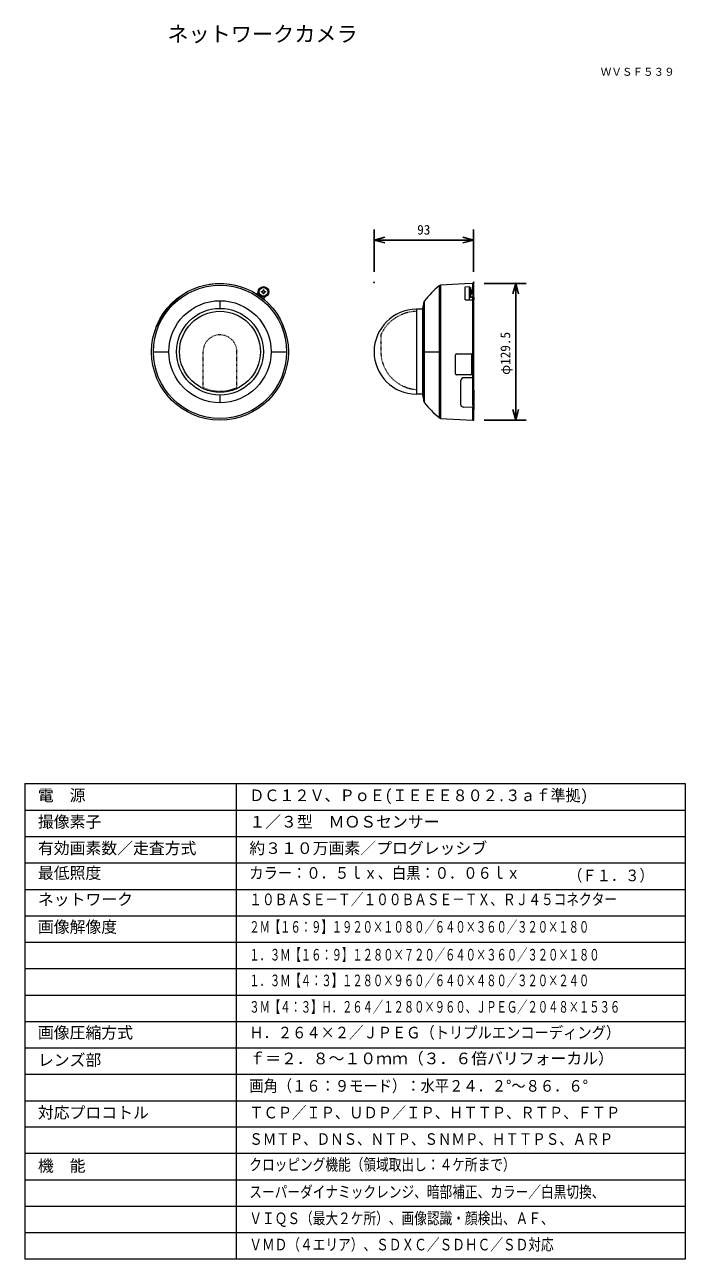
# Model space of a CAD drawing. Units: millimetres, scale not verified. Extents: x -63 to 62, y -117 to 117.
import ezdxf
from ezdxf.enums import TextEntityAlignment as Align

# ---------------------------------------------------------------- set-up
doc = ezdxf.new("R2010")
doc.units = ezdxf.units.MM
doc.header["$LTSCALE"] = 0.125
doc.header["$PDMODE"] = 32
doc.header["$PDSIZE"] = 0.0625
doc.linetypes.add('USER1', pattern=[1.4, 0.7, -0.7])
for name, color, linetype in [('0-0_0', 7, 'Continuous'), ('0-2_TOUROKU', 7, 'Continuous'), ('0-3_MOJI1', 7, 'Continuous'), ('0-5_DEFPOINTS', 7, 'Continuous'), ('0-6_SUNPO', 7, 'Continuous')]:
    doc.layers.add(name, color=color, linetype=linetype)
doc.layers.add('0-1_WAKU', color=1, linetype='Continuous', lineweight=18)
doc.layers.add('0-4_GAIKEI', color=1, linetype='Continuous', lineweight=18)
doc.styles.add('ＭＳ ゴシック', font='')
doc.styles.get('ＭＳ ゴシック').set_extended_font_data('MS Gothic')

# ---------------------------------------------------------------- blocks, each defined once
blk = doc.blocks.new('_OPEN30')
at = {"layer": '0-0_0'}
blk.add_line((0, 0), (-1, 0), dxfattribs=at)
blk.add_lwpolyline([(-1, 0.26795), (0, 0), (-1, -0.26795)], dxfattribs=at)
blk = doc.blocks.new('D4')
at = {"layer": '0-5_DEFPOINTS'}
for p in [(8.3991, 59.04), (8.3991, 51.04), (27.2087, 51.04)]:
    blk.add_point(p, dxfattribs=at)
at = {"layer": '0-6_SUNPO'}
for p, q in [((8.3991, 53.04), (8.3991, 61.04)), ((27.2087, 53.04), (27.2087, 61.04)), ((25.2087, 59.04), (10.3991, 59.04))]:
    blk.add_line(p, q, dxfattribs=at)
at = {"layer": '0-6_SUNPO', "xscale": 2, "yscale": 2, "rotation": 180}
blk.add_blockref('_OPEN30', (8.3991, 59.04), dxfattribs=at)
at = {"layer": '0-6_SUNPO', "xscale": 2, "yscale": 2}
blk.add_blockref('_OPEN30', (27.2087, 59.04), dxfattribs=at)
at = {"layer": '0-6_SUNPO', "style": 'ＭＳ ゴシック'}
blk.add_text('93', height=1.833, dxfattribs=at).set_placement((16.5539, 59.54), align=Align.BOTTOM_LEFT)
blk = doc.blocks.new('D3')
at = {"layer": '0-5_DEFPOINTS'}
for p in [(27.1978, 50.8591), (35.1978, 50.8591), (27.1978, 24.981)]:
    blk.add_point(p, dxfattribs=at)
at = {"layer": '0-6_SUNPO'}
for p, q in [((29.1978, 50.8591), (37.1978, 50.8591)), ((35.1978, 26.981), (35.1978, 48.8591)), ((29.1978, 24.981), (37.1978, 24.981))]:
    blk.add_line(p, q, dxfattribs=at)
at = {"layer": '0-6_SUNPO', "xscale": 2, "yscale": 2}
for p, rotation in [((35.1978, 50.8591), 90), ((35.1978, 24.981), 270)]:
    blk.add_blockref('_OPEN30', p, dxfattribs=dict(at, rotation=rotation))
at = {"layer": '0-6_SUNPO', "style": 'ＭＳ ゴシック'}
blk.add_text('φ129.5', height=1.833, rotation=90, dxfattribs=at).set_placement((34.6978, 33.5451), align=Align.BOTTOM_LEFT)

msp = doc.modelspace()

# ---------------------------------------------------------------- linework, layer by layer
at = {"layer": '0-1_WAKU', "color": 4}
for p, q in [((-62.5019, -26.608), (62.4981, -26.608)), ((-62.5019, -26.608), (-62.5019, -116.608)), ((-22.5019, -26.608), (-22.5019, -116.608)), ((62.4981, -26.608), (62.4981, -116.608)), ((62.4981, -116.608), (-62.5019, -116.608))]:
    msp.add_line(p, q, dxfattribs=at)
at = {"layer": '0-1_WAKU'}
for p, q in [((-62.5019, -31.608), (62.4981, -31.608)), ((-62.5019, -36.608), (62.4981, -36.608)), ((-62.5019, -41.608), (62.4981, -41.608)), ((-62.5019, -46.608), (62.4981, -46.608)), ((-62.5019, -51.608), (62.4981, -51.608)), ((-62.5019, -56.608), (62.4981, -56.608)), ((-62.5019, -61.608), (62.4981, -61.608)), ((-62.5019, -66.608), (62.4981, -66.608)), ((-62.5019, -71.608), (62.4981, -71.608)), ((-62.5019, -76.608), (62.4981, -76.608)), ((-62.5019, -81.608), (62.4981, -81.608)), ((-62.5019, -86.608), (62.4981, -86.608)), ((62.4981, -91.608), (-62.5019, -91.608)), ((62.4981, -96.608), (-62.5019, -96.608)), ((62.4981, -101.608), (-62.5019, -101.608)), ((62.4981, -106.608), (-62.5019, -106.608)), ((62.4981, -111.608), (-62.5019, -111.608))]:
    msp.add_line(p, q, dxfattribs=at)
at = {"layer": '0-4_GAIKEI'}
for p, q in [((-27.5543, 67.8966), (-27.5543, 67.8132)), ((-23.1421, 67.8273), (-23.1421, 67.7436)), ((-33.062, 65.6478), (-32.9921, 65.5499)), ((-18.8163, 66.1639), (-18.8352, 66.137)), ((-18.8352, 66.137), (-18.7919, 66.0591)), ((-17.6792, 66.5202), (-17.4992, 66.5202)), ((-17.6792, 66.3602), (-17.6792, 66.5202)), ((-17.4992, 66.3602), (-17.6792, 66.3602)), ((-17.3992, 66.8002), (-17.2392, 66.8002)), ((-17.3992, 66.6202), (-17.3992, 66.8002)), ((-17.3992, 66.0802), (-17.3992, 66.2602)), ((-17.2392, 66.0802), (-17.3992, 66.0802)), ((-17.2392, 66.8002), (-17.2392, 66.6202)), ((-17.2392, 66.2602), (-17.2392, 66.0802)), ((-17.1392, 66.5202), (-16.9592, 66.5202)), ((-16.9592, 66.3602), (-17.1392, 66.3602)), ((-16.9592, 66.5202), (-16.9592, 66.3602)), ((15.8941, 67.5792), (15.8941, 42.6487)), ((16.1796, 67.7226), (16.1796, 42.5053)), ((20.8224, 65.1024), (20.8224, 67.355)), ((20.8603, 67.3995), (21.6224, 67.4395)), ((21.6224, 67.4395), (21.6224, 64.9235)), ((21.6224, 66.9895), (21.6824, 66.9895)), ((21.6824, 65.8895), (21.6224, 65.8895)), ((21.7224, 67.2895), (21.7224, 65.5895)), ((21.7224, 67.2895), (21.9224, 67.2895)), ((21.7224, 65.475), (21.7224, 65.5895)), ((21.9224, 65.5895), (21.7224, 65.5895)), ((21.7262, 65.452), (21.7224, 65.475)), ((21.7376, 65.43), (21.7262, 65.452)), ((21.7561, 65.4097), (21.7376, 65.43)), ((21.9224, 65.5895), (21.9224, 67.2895)), ((21.9224, 66.8395), (22.1224, 66.8395)), ((22.1224, 66.0395), (21.9224, 66.0395)), ((21.9224, 65.5895), (21.9224, 65.475)), ((21.9224, 65.475), (22.2824, 65.475)), ((22.1224, 66.7395), (22.2624, 66.7395)), ((22.2624, 66.1395), (22.1224, 66.1395)), ((22.2624, 66.7395), (22.3224, 66.6795)), ((22.3224, 66.1995), (22.2624, 66.1395)), ((22.2824, 66.1595), (22.2824, 65.475)), ((22.2824, 65.475), (22.3214, 65.4727)), ((22.3214, 65.4727), (22.3589, 65.466)), ((22.3224, 66.1995), (22.3224, 66.6795)), ((22.4224, 66.6105), (22.3224, 66.6105)), ((22.3589, 66.5016), (22.3224, 66.5081)), ((22.3935, 66.4907), (22.3589, 66.5016)), ((22.3589, 65.466), (22.3935, 65.4552)), ((22.4238, 66.4761), (22.3935, 66.4907)), ((22.3935, 65.4552), (22.4238, 65.4405)), ((22.4224, 66.4769), (22.4224, 66.6105)), ((22.4487, 66.4583), (22.4238, 66.4761)), ((22.4238, 65.4405), (22.4487, 65.4227)), ((22.4672, 66.438), (22.4487, 66.4583)), ((22.4487, 65.4227), (22.4672, 65.4024)), ((22.4786, 66.4159), (22.4672, 66.438)), ((22.4824, 66.393), (22.4786, 66.4159)), ((22.4824, 65.3574), (22.4824, 66.393)), ((-25.5482, 64.7762), (-25.5482, 63.3262)), ((-17.1391, 64.9047), (-17.2265, 64.9218)), ((-17.1118, 64.9245), (-17.1391, 64.9047)), ((11.6421, 63.1436), (11.6421, 47.0843)), ((12.843, 46.9017), (12.843, 63.3262)), ((13.0302, 45.7905), (13.0302, 64.4373)), ((13.1646, 45.4517), (13.1646, 64.7762)), ((20.8602, 64.9647), (20.8224, 65.1024)), ((20.8602, 64.9647), (21.6224, 64.9235)), ((21.6224, 64.9235), (22.2225, 64.9428)), ((21.781, 65.3919), (21.7561, 65.4097)), ((21.8113, 65.3772), (21.781, 65.3919)), ((21.8459, 65.3664), (21.8113, 65.3772)), ((21.8834, 65.3597), (21.8459, 65.3664)), ((21.9224, 65.3574), (21.8834, 65.3597)), ((22.2824, 65.3574), (21.9224, 65.3574)), ((22.2224, 64.9428), (22.2224, 50.1624)), ((22.2225, 64.9424), (22.3242, 64.9207)), ((22.2824, 64.9225), (22.2824, 65.3574)), ((22.4672, 65.4024), (22.4786, 65.3804)), ((22.4786, 65.3804), (22.4824, 65.3574)), ((22.4824, 65.3574), (22.4824, 64.9225)), ((-37.5024, 60.0655), (-37.3912, 60.0195)), ((-38.1568, 55.1139), (-35.2105, 55.1139)), ((-15.886, 55.1139), (-12.9396, 55.1139)), ((13.1646, 55.114), (15.8439, 55.1139)), ((19.0223, 50.9307), (19.0223, 54.5307)), ((19.2223, 54.7307), (21.9223, 54.7307)), ((22.0223, 54.6307), (22.0223, 50.8307)), ((21.9223, 50.7307), (19.2223, 50.7307)), ((20.0221, 45.0369), (20.0221, 49.6609)), ((22.3224, 50.1603), (20.6204, 50.1959)), ((-25.5482, 46.9017), (-25.5482, 45.4517)), ((22.3224, 47.4522), (22.2221, 47.4546)), ((22.2221, 47.4546), (22.2221, 45.2972)), ((22.5221, 46.935), (22.3221, 46.935)), ((22.5221, 45.7639), (22.5221, 47.7639)), ((22.2224, 44.58), (20.6204, 44.6514)), ((22.2221, 45.4903), (22.4116, 45.5851)), ((22.2221, 45.4206), (22.3073, 45.3722)), ((22.2221, 45.1689), (22.2221, 45.0088)), ((22.2221, 45.1217), (22.3239, 45.1163)), ((22.2221, 45.0088), (22.3224, 45.0039)), ((22.2222, 45.2973), (22.3073, 45.2492)), ((22.2222, 45.1688), (22.3073, 45.2092)), ((22.3224, 44.6082), (22.2224, 44.58)), ((22.2224, 44.58), (22.2224, 42.1749)), ((22.2821, 45.3865), (22.2821, 45.5203)), ((22.3221, 45.2286), (22.3221, 45.3515)), ((22.3224, 45.0039), (22.3224, 44.6082)), ((22.4821, 45.5392), (22.4821, 44.1882))]:
    msp.add_line(p, q, dxfattribs=at)
at = {"layer": '0-4_GAIKEI', "color": 7}
for p, q in [((22.2224, 68.053), (22.4221, 67.9839)), ((22.2224, 68.053), (22.2224, 66.7395)), ((22.4221, 67.9839), (22.4221, 66.4769)), ((12.843, 63.1645), (11.6421, 63.1436)), ((22.4221, 64.8381), (22.4221, 47.5578)), ((12.843, 47.0634), (11.6421, 47.0843)), ((22.4221, 42.2439), (22.4221, 45.0499)), ((22.4221, 45.0499), (22.4221, 42.2439)), ((16.1796, 42.5053), (22.2224, 42.1749)), ((22.4221, 42.2439), (22.2224, 42.1749))]:
    msp.add_line(p, q, dxfattribs=at)
at = {"layer": '0-4_GAIKEI', "linetype": 'USER1'}
for p, q in [((4.8825, 58.3139), (4.8825, 55.1139)), ((-28.7482, 48.3915), (-28.7482, 55.1139)), ((-22.3482, 48.3915), (-22.3482, 55.1139))]:
    msp.add_line(p, q, dxfattribs=at)
at = {"layer": '0-4_GAIKEI', "color": 7}
msp.add_lwpolyline([(22.2224, 68.053), (20.7171, 67.9707), (16.1796, 67.7226)], dxfattribs=at)
at = {"layer": '0-4_GAIKEI'}
for points in [[(22.1224, 66.0395), (22.1224, 66.4395), (22.1224, 66.8395)], [(22.3221, 46.935), (22.3224, 50.1603), (20.6204, 50.1959)]]:
    msp.add_lwpolyline(points, dxfattribs=at)
at = {"layer": '0-4_GAIKEI', "color": 7}
for radius in [12.9391, 8.2122]:
    msp.add_circle((-25.5482, 55.1139), radius, dxfattribs=at)
at = {"layer": '0-4_GAIKEI'}
for centre, radius in [((-25.5482, 55.1139), 12.6086), ((-17.3184, 66.4401), 0.9993), ((-17.3184, 66.4401), 0.8262), ((-25.5482, 55.1139), 9.6623), ((-25.5482, 55.1139), 7.66)]:
    msp.add_circle(centre, radius, dxfattribs=at)
for centre, radius, start, end in [((-25.5482, 55.1139), 12.8568, 79.21383, 98.97653), ((-25.5482, 55.1139), 12.8187, 125.5, 157.5), ((-18.6582, 66.4291), 0.3416, 238.78384, 356.49603), ((-25.5482, 55.1139), 12.8625, 49.68635, 58.31366), ((-17.4992, 66.6202), 0.1, 270, 359.99999), ((-17.4992, 66.2602), 0.1, 0, 90), ((-16.9164, 65.162), 0.3416, 111.43648, 229.14867), ((-17.1392, 66.6202), 0.1, 180.00008, 270), ((-17.1392, 66.2602), 0.1, 90, 179.99992), ((20.8624, 67.3596), 0.04, 93.00007, 180), ((21.6824, 66.9495), 0.04, 0, 90), ((21.6824, 65.9295), 0.04, 270, 0), ((22.3078, 64.8068), 0.115, 4.47371, 81.8033), ((22.3723, 64.9375), 0.1111, 295.11399, 352.23778), ((19.2223, 54.5307), 0.2, 89.99962, 179.99962), ((21.9223, 54.6307), 0.1, 359.99962, 89.99962), ((19.2223, 50.9307), 0.2, 179.99962, 269.99962), ((20.5875, 49.6306), 0.5662, 86.66845, 176.93842), ((21.9223, 50.8307), 0.1, 269.99962, 359.99962), ((22.3035, 47.5699), 0.1192, 278.97226, 354.17389), ((22.3221, 47.7639), 0.2, 0, 60), ((20.5645, 45.2215), 0.5729, 198.79861, 275.60842), ((22.2968, 45.349), 0.0254, 5.68959, 65.72499), ((22.3005, 45.2292), 0.0211, 288.7737, 71.22707), ((22.3349, 45.0268), 0.0902, 14.81671, 97.06501), ((22.3221, 45.7639), 0.2, 296.56508, 359.99996), ((22.343, 45.538), 0.1391, 0.5133, 34.53936), ((22.3318, 44.1929), 0.1504, 306.91397, 358.20454)]:
    msp.add_arc(centre, radius, start, end, dxfattribs=at)
at = {"layer": '0-4_GAIKEI', "color": 7}
for centre, radius, start, end in [((29.6509, 51.4734), 21.1813, 130.50231, 141.09943), ((16.2014, 67.3232), 0.4, 93.13026, 140.19492), ((11.6421, 55.1139), 8.0296, 90, 270), ((9.4014, 64.4773), 3.629, 341.50584, 359.36849), ((13.6783, 64.3764), 0.6509, 142.10175, 174.624), ((9.4014, 45.7505), 3.629, 0.63151, 18.49416), ((13.6783, 45.8515), 0.6509, 185.376, 217.89825), ((29.6431, 58.7673), 21.186, 218.94041, 229.53636), ((16.2014, 42.9047), 0.4, 219.80508, 266.86974)]:
    msp.add_arc(centre, radius, start, end, dxfattribs=at)
at = {"layer": '0-4_GAIKEI', "linetype": 'USER1'}
for centre, radius, start, end in [((11.8421, 55.1139), 7.66, 91.49614, 155.30709), ((-25.5482, 55.1139), 3.2, 0, 180), ((12.1593, 55.2216), 7.2776, 180.84773, 265.92472), ((-25.5482, 55.1139), 7.4837, 244.72487, 295.27512)]:
    msp.add_arc(centre, radius, start, end, dxfattribs=at)

# ---------------------------------------------------------------- block references
at = {"layer": '0-6_SUNPO'}
for name in ['D4', 'D3']:
    msp.add_blockref(name, (-4.7866, 17.1939), dxfattribs=at)

# ---------------------------------------------------------------- texts
at = {"layer": '0-2_TOUROKU', "style": 'ＭＳ ゴシック'}
msp.add_text('ＷＶＳＦ５３９', height=1.466, dxfattribs=at).set_placement((46.4981, 106.8912), align=Align.BOTTOM_LEFT)
at = {"layer": '0-3_MOJI1', "style": 'ＭＳ ゴシック'}
for s, height, p in [('ネットワークカメラ', 2.933, (-35.5019, 112.8912)), ('電\u3000源', 2.199, (-60.0019, -30.5752)), ('撮像素子', 2.199, (-60.0019, -35.5752)), ('１／３型\u3000ＭＯＳセンサー', 2.199, (-20.0019, -35.5752)), ('約３１０万画素／プログレッシブ', 2.199, (-20.0019, -40.5752)), ('有効画素数／走査方式', 2.199, (-60.0019, -40.5752)), ('最低照度', 2.199, (-60.0019, -45.2611)), ('ネットワーク', 2.199, (-60.0019, -50.2611)), ('画像解像度', 2.199, (-60.0019, -55.4672)), ('画像圧縮方式', 2.199, (-60.0019, -75.4672)), ('レンズ部', 2.199, (-60.0019, -80.6623)), ('ｆ＝２．８～１０ｍｍ（３．６倍バリフォーカル）', 2.199, (-20.0019, -80.3595)), ('対応プロコトル', 2.199, (-60.0019, -90.608)), ('機\u3000能', 2.199, (-60.0019, -100.6714))]:
    msp.add_text(s, height=height, dxfattribs=at).set_placement(p, align=Align.BOTTOM_LEFT)
for s, width, p in [('ＤＣ１２Ｖ、ＰｏＥ(ＩＥＥＥ８０２.３ａｆ準拠)', 0.95, (-20.0019, -30.5752)), ('カラー：０．５ｌｘ、白黒：０．０６ｌｘ', 0.9, (-20.0019, -45.2611)), ('（Ｆ１．３）', 0.9, (40.3253, -45.7352)), ('１０ＢＡＳＥ－Ｔ／１００ＢＡＳＥ－ＴＸ、ＲＪ４５コネクター', 0.8, (-20.0019, -50.2611)), ('２Ｍ【１６：９】１９２０×１０８０／６４０×３６０／３２０×１８０', 0.65, (-20.0019, -55.4672)), ('１．３Ｍ【１６：９】１２８０×７２０／６４０×３６０／３２０×１８０', 0.65, (-20.0019, -60.7358)), ('１．３Ｍ【４：３】１２８０×９６０／６４０×４８０／３２０×２４０', 0.65, (-20.0019, -65.5991)), ('３Ｍ【４：３】Ｈ．２６４／１２８０×９６０、ＪＰＥＧ／２０４８×１５３６', 0.65, (-20.0019, -70.5975)), ('Ｈ．２６４×２／ＪＰＥＧ（トリプルエンコーディング）', 0.9, (-20.0019, -75.4672)), ('画角（１６：９モード）：水平２４．２°～８６．６°', 0.9, (-20.0019, -85.5547)), ('ＴＣＰ／ＩＰ、ＵＤＰ／ＩＰ、ＨＴＴＰ、ＲＴＰ、ＦＴＰ', 0.9, (-20.0019, -90.608)), ('ＳＭＴＰ、ＤＮＳ、ＮＴＰ、ＳＮＭＰ、ＨＴＴＰＳ、ＡＲＰ', 0.85, (-20.0019, -95.608)), ('クロッピング機能（領域取出し：４ケ所まで）', 0.8, (-20.0019, -100.4526)), ('スーパーダイナミックレンジ、暗部補正、カラー／白黒切換、', 0.8, (-20.0019, -105.608)), ('ＶＩＱＳ（最大２ケ所）、画像認識・顔検出、ＡＦ、', 0.8, (-20.0019, -110.608)), ('ＶＭＤ（４エリア）、ＳＤＸＣ／ＳＤＨＣ／ＳＤ対応', 0.8, (-20.0019, -115.5814))]:
    msp.add_text(s, height=2.199, dxfattribs=dict(at, width=width)).set_placement(p, align=Align.BOTTOM_LEFT)

doc.saveas('drawing.dxf')
